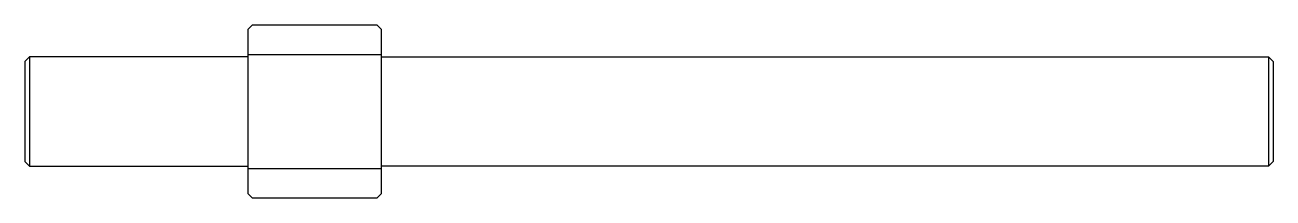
# Model space of a CAD drawing. Header units: metres. Extents: x 64 to 204, y 64 to 83.
import ezdxf

# ---------------------------------------------------------------- set-up
doc = ezdxf.new("R2010")
doc.units = ezdxf.units.M

msp = doc.modelspace()

# ---------------------------------------------------------------- linework, layer by layer
at = {"color": 4}
for p, q in [((64.824318, 79.410805), (64.824318, 67.210808)), ((89.324318, 79.684555), (104.324318, 79.684555)), ((203.82431, 79.410805), (203.82431, 67.210808)), ((89.324318, 66.937057), (104.324318, 66.937057))]:
    msp.add_line(p, q, dxfattribs=at)
for points in [[(89.324318, 64.137054), (89.824318, 63.637054), (103.824318, 63.637054), (104.324318, 64.137054), (104.324318, 82.484558), (103.824318, 82.984558), (89.824318, 82.984558), (89.324318, 82.484558), (89.324318, 64.137054)], [(89.324318, 79.410805), (64.824318, 79.410805), (64.324318, 78.910805), (64.324318, 67.710808), (64.824318, 67.210808), (89.324318, 67.210808)], [(104.324318, 79.410805), (203.82431, 79.410805), (204.32431, 78.910805), (204.32431, 67.710808), (203.82431, 67.210808), (104.324318, 67.210808)]]:
    msp.add_lwpolyline(points, dxfattribs=at)

doc.saveas('drawing.dxf')
